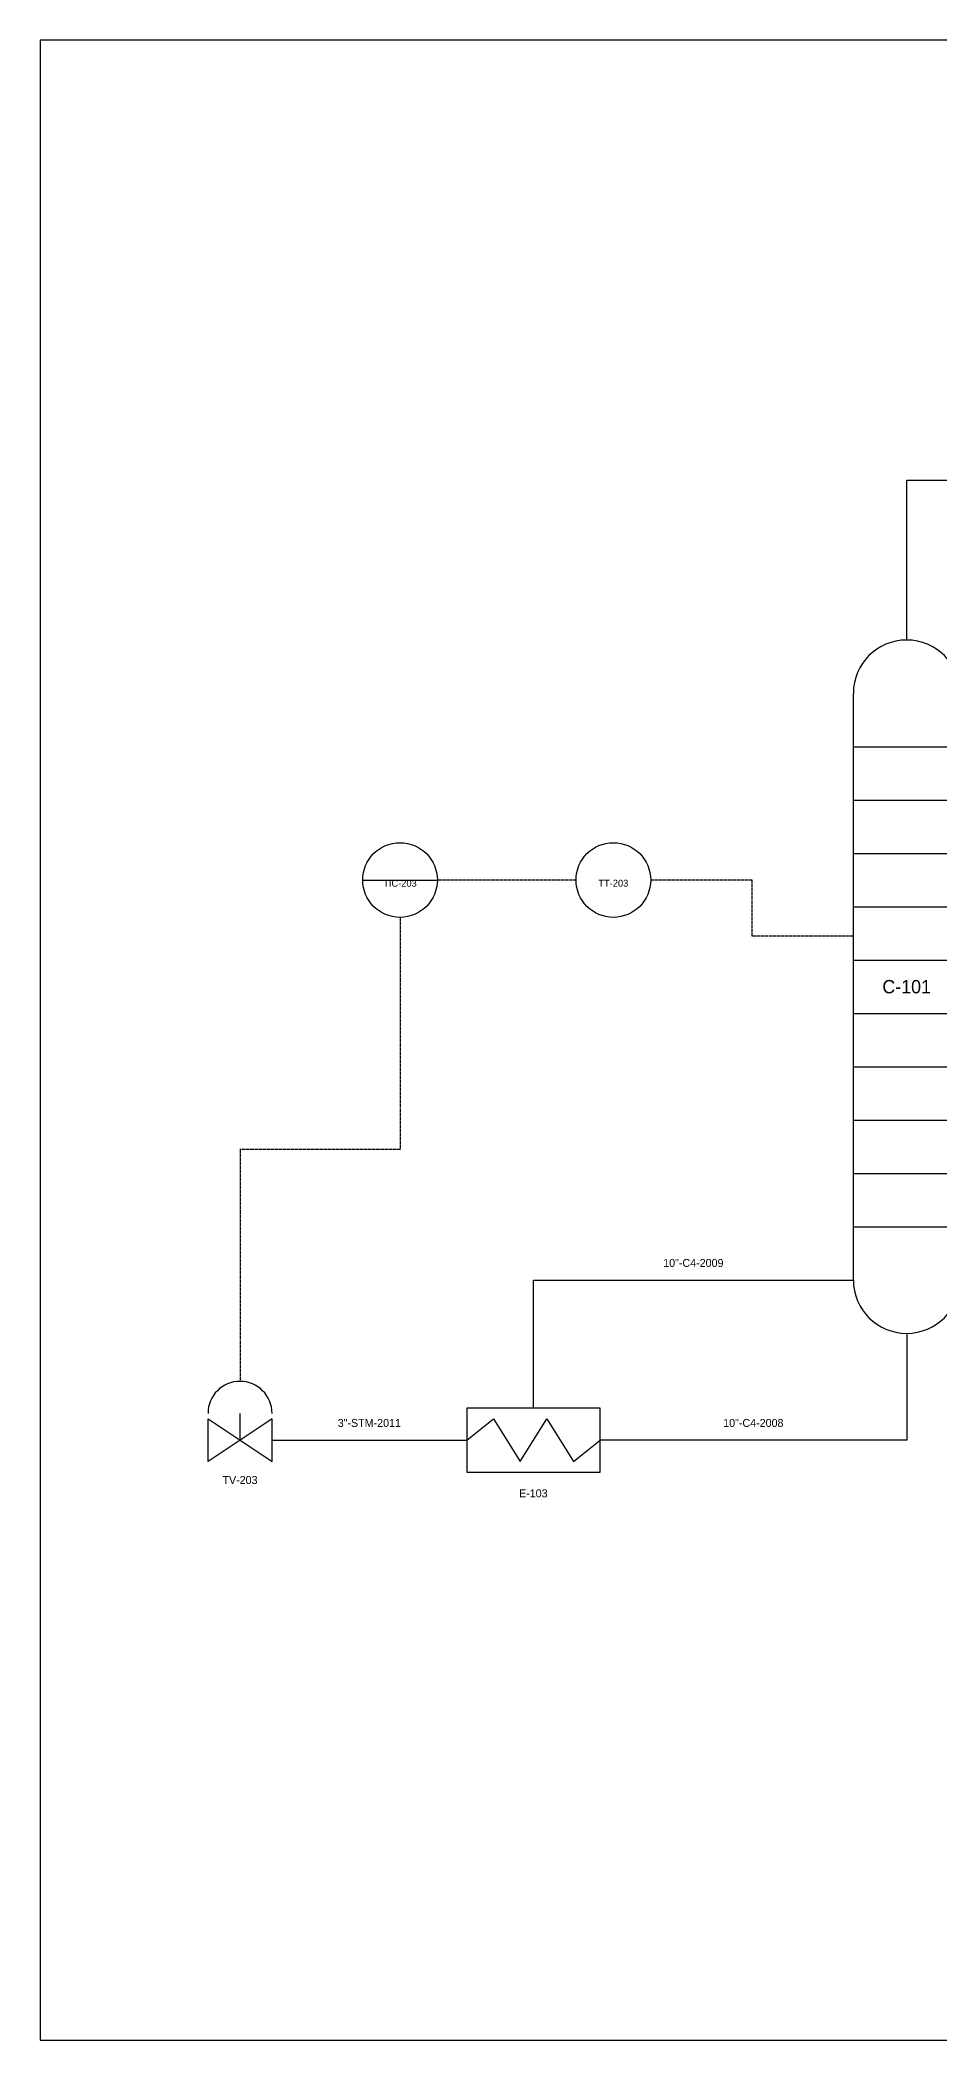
# Model space of a CAD drawing. Header units: metres. Extents: x 5 to 995, y 5 to 755.
# Drawn here: x 5 to 342, y 5 to 755 of the extents above; entities that cross this region are included whole.
import ezdxf
from ezdxf.enums import TextEntityAlignment as Align

# ---------------------------------------------------------------- set-up
doc = ezdxf.new("R2010")
doc.units = ezdxf.units.M
doc.linetypes.add('DASHED', pattern=[1.524, 1.27, -0.254])
for name, color, linetype in [('FRAME', 8, 'Continuous'), ('IMPULSE', 4, 'DASHED'), ('LINENUM', 7, 'Continuous'), ('PROCESS', 7, 'Continuous'), ('SIGNAL', 5, 'DASHED'), ('SYMBOLS', 7, 'Continuous'), ('UTILITY', 3, 'Continuous')]:
    doc.layers.add(name, color=color, linetype=linetype)

# ---------------------------------------------------------------- blocks, each defined once
blk = doc.blocks.new('COLUMN')
at = {"layer": 'SYMBOLS'}
for p, q in [((-20, -110), (-20, 110)), ((20, -110), (20, 110))]:
    blk.add_line(p, q, dxfattribs=at)
at = {"layer": 'SYMBOLS', "color": 8}
for p, q in [((-20, 90), (20, 90)), ((-20, 70), (20, 70)), ((-20, 50), (20, 50)), ((-20, 30), (20, 30)), ((-20, 10), (20, 10)), ((-20, -10), (20, -10)), ((-20, -30), (20, -30)), ((-20, -50), (20, -50)), ((-20, -70), (20, -70)), ((-20, -90), (20, -90))]:
    blk.add_line(p, q, dxfattribs=at)
at = {"layer": 'SYMBOLS'}
for centre, start, end in [((0, 110), 0, 180), ((0, -110), 180, 360)]:
    blk.add_arc(centre, 20, start, end, dxfattribs=at)
blk.add_attdef('TAG', text='', height=5, dxfattribs=at).set_placement((0, 0), align=Align.MIDDLE_CENTER)
at = {"layer": 'SYMBOLS', "flags": 1}
blk.add_attdef('DESC', text='', height=3, dxfattribs=at).set_placement((0, 0), align=Align.MIDDLE_CENTER)
blk = doc.blocks.new('HEATEX')
at = {"layer": 'SYMBOLS'}
blk.add_lwpolyline([(-25, -12), (25, -12), (25, 12), (-25, 12)], close=True, dxfattribs=at)
blk.add_lwpolyline([(-25, 0), (-15, 8), (-5, -8), (5, 8), (15, -8), (25, 0)], dxfattribs=at)
at = {"layer": 'SYMBOLS', "flags": 1}
blk.add_attdef('DESC', text='', height=3, dxfattribs=at).set_placement((0, 0), align=Align.MIDDLE_CENTER)
at = {"layer": 'SYMBOLS'}
blk.add_attdef('TAG', text='', height=3, dxfattribs=at).set_placement((0, -20), align=Align.MIDDLE_CENTER)
blk = doc.blocks.new('INSTR_XMTR')
at = {"layer": 'SYMBOLS'}
blk.add_circle((0, 0), 14, dxfattribs=at)
at = {"layer": 'SYMBOLS', "flags": 1}
blk.add_attdef('DESC', text='', height=3, dxfattribs=at).set_placement((0, 0), align=Align.MIDDLE_CENTER)
at = {"layer": 'SYMBOLS'}
blk.add_attdef('TAG', text='', height=2.6, dxfattribs=at).set_placement((0, -1.2), align=Align.MIDDLE_CENTER)
blk = doc.blocks.new('INSTR_CTRL')
at = {"layer": 'SYMBOLS'}
blk.add_line((-14, 0), (14, 0), dxfattribs=at)
blk.add_circle((0, 0), 14, dxfattribs=at)
at = {"layer": 'SYMBOLS', "flags": 1}
blk.add_attdef('DESC', text='', height=3, dxfattribs=at).set_placement((0, 0), align=Align.MIDDLE_CENTER)
at = {"layer": 'SYMBOLS'}
blk.add_attdef('TAG', text='', height=2.6, dxfattribs=at).set_placement((0, -1.2), align=Align.MIDDLE_CENTER)
blk = doc.blocks.new('CTRLVALVE')
at = {"layer": 'SYMBOLS'}
blk.add_line((0, 0), (0, 10), dxfattribs=at)
for points in [[(-12, 8), (0, 0), (-12, -8)], [(12, 8), (0, 0), (12, -8)]]:
    blk.add_lwpolyline(points, close=True, dxfattribs=at)
blk.add_arc((0, 10), 12, 0, 180, dxfattribs=at)
at = {"layer": 'SYMBOLS', "flags": 1}
blk.add_attdef('DESC', text='', height=3, dxfattribs=at).set_placement((0, 0), align=Align.MIDDLE_CENTER)
at = {"layer": 'SYMBOLS'}
blk.add_attdef('TAG', text='', height=3, dxfattribs=at).set_placement((0, -15), align=Align.MIDDLE_CENTER)

msp = doc.modelspace()

# ---------------------------------------------------------------- linework, layer by layer
at = {"layer": 'FRAME'}
msp.add_lwpolyline([(5, 5), (995, 5), (995, 755), (5, 755)], close=True, dxfattribs=at)
at = {"layer": 'IMPULSE'}
msp.add_lwpolyline([(310, 418.91), (272, 418.91), (272, 440), (234, 440)], dxfattribs=at)
at = {"layer": 'PROCESS'}
for points in [[(330, 530), (330, 590), (425, 590)], [(190, 242), (190, 290), (310, 290)], [(330, 270), (330, 230), (215, 230)]]:
    msp.add_lwpolyline(points, dxfattribs=at)
at = {"layer": 'SIGNAL'}
for points in [[(206, 440), (154, 440)], [(140, 426), (140, 339), (80, 339), (80, 252)]]:
    msp.add_lwpolyline(points, dxfattribs=at)
at = {"layer": 'UTILITY'}
msp.add_lwpolyline([(92, 230), (165, 230)], dxfattribs=at)

# ---------------------------------------------------------------- block references
at = {"layer": 'SYMBOLS'}
for name, p, values in [('COLUMN', (330, 400), {'TAG': 'C-101'}), ('INSTR_CTRL', (140, 440), {'TAG': 'TIC-203'}), ('INSTR_XMTR', (220, 440), {'TAG': 'TT-203'}), ('CTRLVALVE', (80, 230), {'TAG': 'TV-203'}), ('HEATEX', (190, 230), {'TAG': 'E-103'})]:
    msp.add_blockref(name, p, dxfattribs=at).add_auto_attribs(values)

# ---------------------------------------------------------------- texts
at = {"layer": 'LINENUM'}
for s, p in [('10"-C4-2009', (250, 294)), ('3"-STM-2011', (128.5, 234)), ('10"-C4-2008', (272.5, 234))]:
    msp.add_text(s, height=3, dxfattribs=at).set_placement(p, align=Align.BOTTOM_CENTER)

doc.saveas('drawing.dxf')
